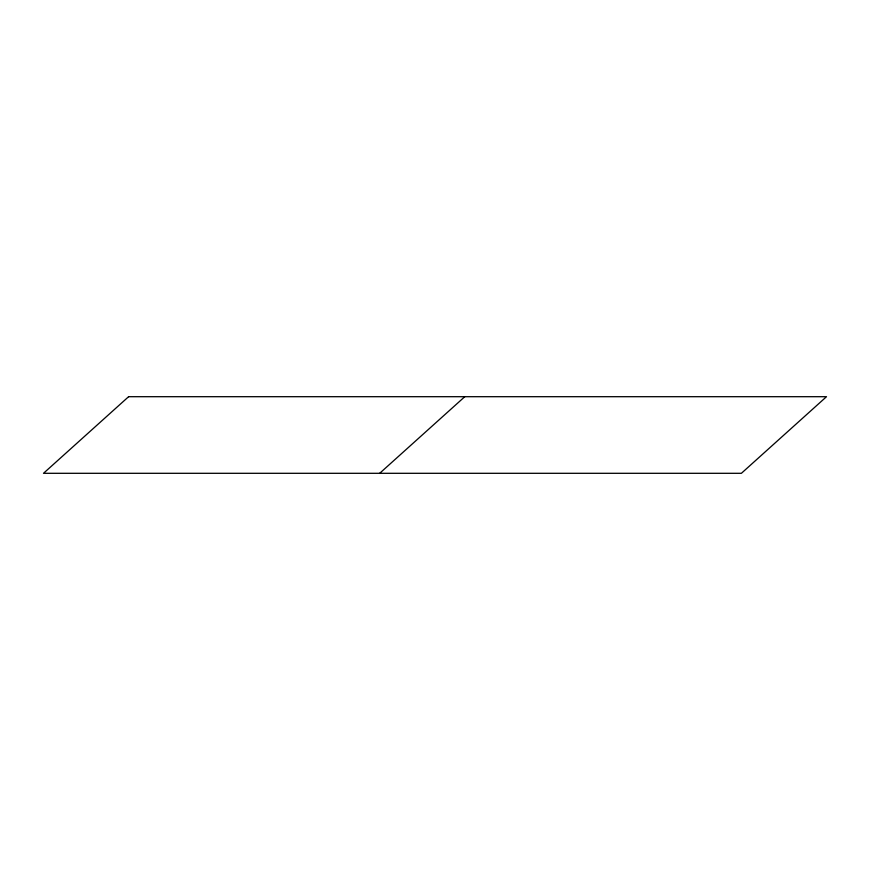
<?xml version="1.0" encoding="UTF-8"?>
<svg xmlns="http://www.w3.org/2000/svg" width="870" height="870" viewBox="0 0 870 870"><rect width="100%" height="100%" fill="white"/><g stroke="black" fill="none" stroke-linecap="round" stroke-linejoin="round"><path stroke-width="1.3" d="M379.679 473.302L464.787 396.698M128.608 396.698L43.5 473.302L741.392 473.302L826.5 396.698L128.608 396.698"/></g></svg>
